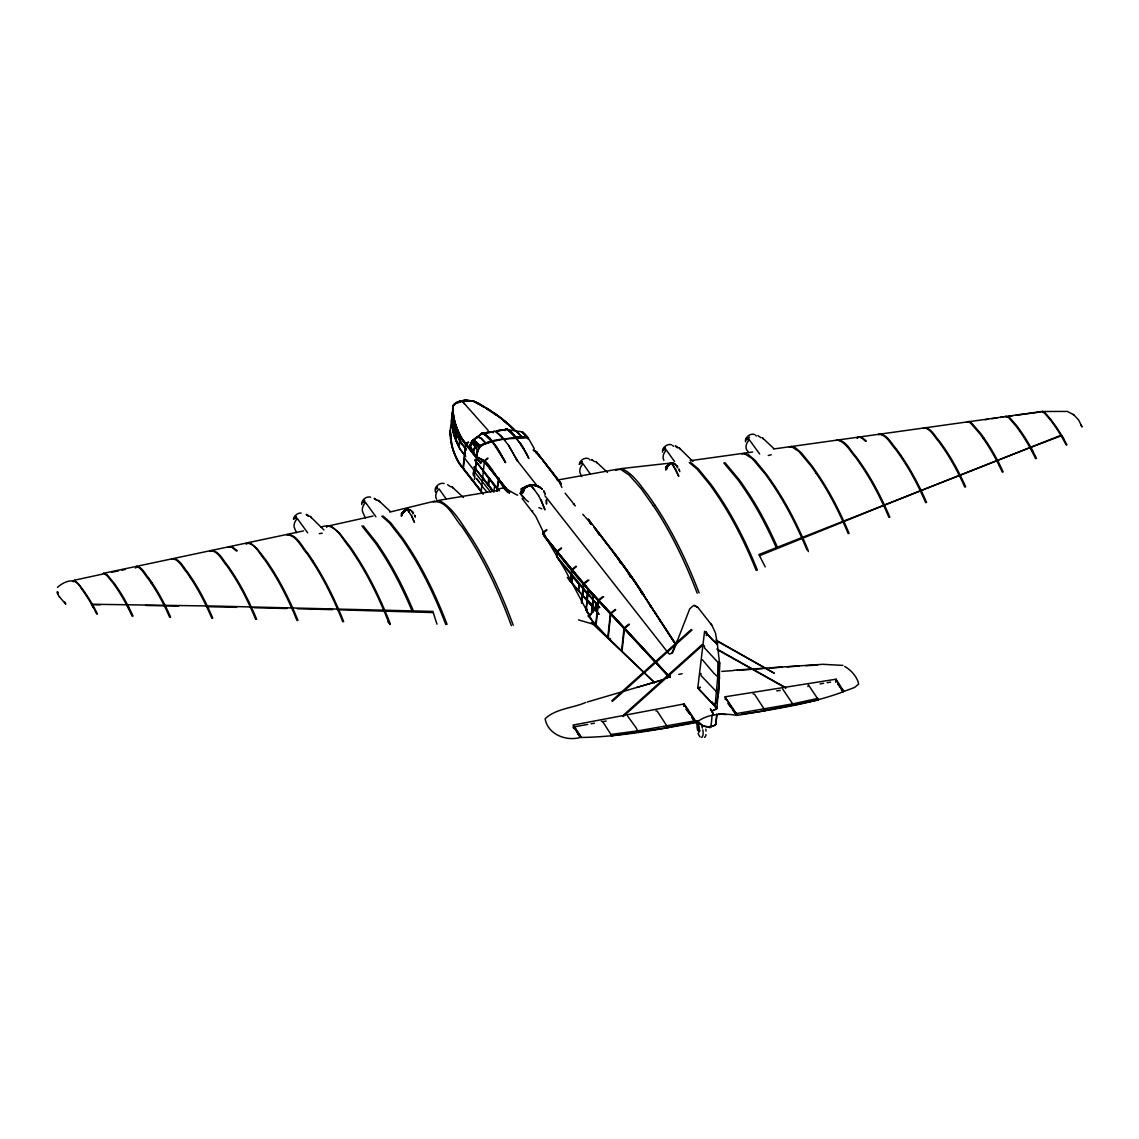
<?xml version="1.0" encoding="UTF-8"?>
<svg xmlns="http://www.w3.org/2000/svg" width="1139" height="1139" viewBox="0 0 1139 1139"><rect width="100%" height="100%" fill="white"/><g stroke="black" fill="none" stroke-linecap="round" stroke-linejoin="round"><path stroke-width="1.5" d="M483.121 494.212L458.989 463.416A183.877 99.776 6.1 0 1 451.457 444.509L450.104 431.297L453.422 405.199A16.444 8.913 6.1 0 1 474.436 401.526L479.989 404.16M450.275 431.311L451.642 444.523A183.678 99.663 6.1 0 0 459.174 463.402L481.185 491.478L484.445 460.911L476.13 456.597L461.822 438.358A183.678 99.663 6.1 0 1 454.29 419.479L453.35 414.14M451.542 420.362L452.083 416.262M452.254 413.03L452.411 427.908L452.866 420.291M452.696 409.641L452.781 406.253M452.952 408.873L452.952 406.281M719.293 671.896L719.421 662.058L719.421 678.161L716.901 708.074L699.374 689.835L699.104 687.5L700.457 687.458M717.299 643.393L719.535 663.282L718.41 693.751L701.14 675.726L700.884 673.391M835.528 682.005L836.083 680.78L836.909 681.521L843.259 691.786C809.231 704.4 773.082 709.227 737.488 715.349L736.563 715.021M704.343 645.713L704.6 648.048L717.926 662.314L717.712 677.079L714.993 706.806M697.979 721.272L697.965 722.297A18.196 7.105 80.1 0 0 699.161 730.825L698.962 732.035L698.421 731.395A13.497 5.268 80.1 0 1 696.869 721.471M714.167 710.11L712.06 711.007L717.001 708.444L697.78 687.856L704.6 631.234L713.228 640.716L717.413 644.005L717.428 642.98M725.13 699.517L725.728 697.894L737.488 715.349L728.191 703.76M807.864 686.561L808.462 684.938L818.428 699.916L792.901 705.183L817.688 699.773M546.378 503.794L546.25 500.078M546.649 503.865L546.535 500.049M718.98 680.254L718.41 693.751M683.941 706.337L684.183 703.93L573.074 725.073L581.346 737.474C619.986 736.876 658.029 729.515 695.915 722.61L685.009 705.81L683.642 705.497M135.441 568.034C139.157 563.648 145.109 575.594 148.07 578.541A187.707 72.07 80.4 0 1 151.188 583.083M452.909 410.026L451.756 419.294M452.582 427.922C453.194 403.263 458.348 463.231 454.475 426.997M452.881 429.403L453.55 423.124L453.123 430.599M455.757 439.597L456.582 433.276L455.913 439.569L459.174 446.787L455.913 439.569M459.017 446.801L459.686 440.508L458.348 437.803M459.174 446.787L459.843 440.494L457.138 435.098M465.609 456.041L460.483 449.492A183.877 99.776 6.1 0 1 452.938 430.585L452.411 427.908M466.364 448.965L466.278 449.748L461.238 442.43A183.877 99.776 6.1 0 1 453.692 423.523M473.909 472.514L474.522 475.974L473.283 474.935C472.329 469.937 476.216 475.447 473.525 472.585M474.151 476.045L474.394 473.682M474.436 479.462L474.806 476.045M475.162 472.614L476.8 457.209C475.846 435.098 513.746 439.725 527.898 437.618M508.279 491.934L484.203 461.708L482.21 461.224L480.672 463.488L461.665 438.387A183.877 99.776 6.1 0 1 454.119 419.522M493.828 492.162L494.696 485.499L474.707 459.928L499.338 490.824M496.732 490.653L498.668 477.924M497.102 491.108L499.039 478.38M556.43 554.892L556.8 551.433L561.228 547.916M556.615 557.085L557.17 551.888L561.584 548.372M570.383 581.801L571.664 569.685L576.035 566.197M570.739 582.257L572.02 570.141L576.405 566.653M556.9 556.53L599.812 607.699L572.219 576.391L571.522 582.428M571.65 582.413L572.077 576.391M557.925 558.694L579.295 584.563L578.555 590.714L567.307 577.345M581.431 602.631L583.453 583.581L587.767 580.107M583.225 589.333L582.584 595.426M581.787 603.086L583.851 584.036M582.641 595.313L586.642 599.94L587.268 593.818L583.268 589.361M586.642 599.94L587.852 593.405M586.087 609.92L588.336 588.92L542.605 533.678M587.297 599.726L592.223 605.364L592.992 599.285M588.18 590.344L593.476 596.195L591.611 613.693C587.482 620.285 584.279 599.114 587.354 612.027L589.831 614.889L591.412 613.65L593.419 596.21L588.051 590.486M592.807 606.802L593.334 600.509M596.808 611.23L597.491 605.094L593.462 600.68M595.725 624.471L598.302 600.239L602.631 596.694M596.081 624.927L598.658 600.694L603.67 596.779M575.195 586.927L599.1 614.377L568.389 579.11M608.198 637.968L610.775 613.764L615.743 609.821M621.609 650.867L624.03 628.087L628.984 624.101M622.036 651.266L624.443 628.543L629.397 624.542M630.365 577.259L629.568 574.882M641.755 593.989L641.898 592.636L640.744 591.867M706.337 635.662L706.678 632.458M712.146 715.249L711.007 726.525L709.554 727.579L710.665 727.465M716.773 714.31L715.748 723.891A7.09 3.844 6.1 0 1 711.234 726.355L710.622 726.454A7.09 3.844 6.1 0 1 701.311 724.561L697.182 720.959L700.926 724.475A7.589 4.115 6.1 0 0 711.007 726.525L711.035 726.525A7.589 4.115 6.1 0 0 715.862 721.87M715.933 723.934L716.944 714.352M586.016 610.632L586.314 607.842L587.183 612.056M716.929 703.361L717.798 695.459M835.827 681.62L836.111 679.2L724.618 696.869L736.961 715.32C722.767 713.228 708.287 713.27 696.484 722.382L695.559 722.026M572.191 576.462L571.607 582.3M401.796 513.433L403.377 511.738L401.498 515.44L401.768 513.418L406.324 509.19L403.59 512.294M410.268 509.888L406.936 509.09L404.203 512.194M674.559 463.801L671.227 463.004L674.203 463.616M521.078 490.838L520.608 493.927L521.377 494.568A51.412 27.863 6.1 0 0 524.623 498.227M377.379 500.448L374.162 498.341L375.115 499.309M676.794 447.485C681.15 449.293 672.935 443.669 675.854 446.801M760.724 437.632L757.876 435.554M480.402 462.833C485.314 449.236 504.506 496.205 509.631 492.546M666.044 467.332L667.668 465.666L666.998 468.2L667.625 465.595L667.411 466.819L667.696 465.709L665.959 467.303L670.629 463.103L668.55 465.524M403.377 511.738L401.327 515.91M403.363 511.753L403.121 512.92L403.363 511.738M522.146 489.314L521.306 493.23L522.004 489.257L524.638 488.588L523.242 492.02L524.595 488.56L522.004 489.257M573.472 728.462L574.17 726.44L581.36 737.46L573.657 727.664M675.071 464.427L677.321 466.307M410.795 510.457L413.215 512.792M483.135 459.971L476.017 456.568L477.455 450.531L472.087 442.188L475.105 446.331L473.141 451.969L475.105 446.317M476.017 456.568L479.676 445.506L491.849 441.434M706.052 631.675L706.636 633.754L717.371 644.375M486.438 435.24L481.925 433.518L472.557 440.224L473.155 441.647M296.411 516.48L296.467 517.932M364.665 500.448L364.722 501.9M582.143 461.665L582.186 463.132M665.475 447.997L665.518 449.464M295.67 517.433C295.998 513.148 292.609 522.16 295.67 517.433L295.286 518.131M363.925 501.402C364.252 497.117 360.864 506.129 363.925 501.402L363.54 502.1M437.376 487.677C433.831 492.432 438.786 482.794 436.977 488.432M717.413 644.005L715.477 633.056L712.017 625.482L697.894 607.443L693.708 605.393L689.736 608.824L672.85 652.32L670.017 653.985M677.036 641.143L671.739 653.487M666.685 468.884L665.874 469.781L666.927 468.143M452.696 407.036L455.244 403.704L460.854 401.611M452.838 409.2L452.667 418.967L452.482 415.536M452.752 409.969L452.439 411.108M451.542 417.757L452.24 416.304M450.104 431.297L450.588 430.186M453.08 411.492L454.091 419.964A183.877 99.776 6.1 0 0 461.622 438.857L469.012 448.282L472.087 442.188M593.348 610.632L598.302 600.239M593.049 612.326L598.16 601.591M136.466 566.923C141.734 565.798 145.507 574.825 148.995 578.384A187.707 72.07 80.4 0 1 152.113 582.926M468.955 447.058L471.973 440.978L477.269 437.376M966.612 422.156L968.136 421.587L970.599 423.124L979.682 433.532A187.707 75.103 79.8 0 1 982.943 438.059M967.524 422L969.047 421.43L971.524 422.968L980.608 433.375A187.707 75.103 79.8 0 1 983.854 437.889M411.962 511.411L412.987 512.493M671.426 463.103L667.952 465.267M409.1 512.137L407.662 509.261M478.921 446.673L479.576 445.62L473.909 440.708M479.462 446.032L492.076 441.462M479.035 446.659L478.508 447.513L472.4 441.163C474.08 438.928 478.181 443.797 479.818 445.42M493.059 432.621L493.913 431.268L495.664 431.425L501.402 436.123L508.635 445.463L517.562 461.11L508.635 445.463M491.108 431.766L485.015 432.877L492.945 431.966L490.952 431.795M505.517 429.389L522.545 431.909L528.311 438.842M493.059 432.621L493.927 431.268M246.038 544.029L246.608 543.132C255.293 543.232 259.692 554.422 265.003 560.189A237.837 91.319 80.4 0 1 269.644 567.094M246.964 543.873L247.533 542.976M502.897 429.83L496.675 430.869L498.626 430.926M522.829 492.475L521.349 493.244L522.217 489.343L524.638 488.588L522.175 489.329L521.349 493.258L523.157 491.948M856.827 438.045C859.461 434.956 863.39 439.483 865.483 441.263M857.752 437.889L858.35 437.105M504.648 430.215L505.616 428.862M537.879 485.912L531.372 485.057L526.674 486.837M481.085 434.329L481.954 432.991L483.733 433.19L489.542 438.23M481.185 434.315L482.053 432.977L483.847 433.176L489.499 437.86L496.647 447.029L505.517 462.505L503.324 458.262M482.039 433.446L476.572 437.832M210.16 551.433L210.687 550.692C218.432 551.134 222.319 560.901 227.088 566.126A220.211 84.542 80.4 0 1 231.231 572.262A203.041 77.95 80.4 0 1 255.734 619.488M57.448 587.354C65.393 580.335 76.64 576.918 81.168 588.336A169.996 65.265 80.4 0 1 83.944 592.237A154.377 59.271 80.4 0 1 93.754 608.226L96.744 614.035M878.995 434.813L879.536 434.059C887.466 434.358 891.666 444.125 896.664 449.364A220.211 88.116 79.8 0 1 900.992 455.472M497.515 490.567C502.954 483.89 511.767 493.244 517.69 495.166M103.877 573.586L107.123 574.711L114.541 583.695A175.249 67.286 80.4 0 1 117.203 587.539A159.46 61.221 80.4 0 1 129.362 608.311L133.049 616.028M540.142 487.435L538.049 486.182L542.335 489.158L538.049 486.182L540.228 487.307M1005.139 416.433L1008.528 417.529L1016.273 426.456A175.249 70.12 79.8 0 1 1019.049 430.286A159.46 63.798 79.8 0 1 1031.749 450.944L1035.607 458.647M1006.05 416.262L1009.439 417.358L1016.358 425.203A173.242 69.322 79.8 0 1 1019.96 430.115A159.46 63.798 79.8 0 1 1032.66 450.788M412.831 513.903L413.542 513.02M677.121 467.802L677.833 466.919M326.665 527.272L327.505 526.232M172.032 559.306L172.502 558.736C179.222 559.505 182.582 567.792 186.782 572.433A202.386 77.708 80.4 0 1 190.398 577.758M923.174 428.335L923.658 427.766C930.549 428.406 934.179 436.693 938.564 441.348A202.386 80.983 79.8 0 1 942.352 446.645A184.902 73.978 79.8 0 1 964.761 487.051M401.441 515.953L402.366 514.956M666.799 468.656L665.632 469.823M228.355 547.233L231.388 546.962L236.371 550.963M229.281 547.076L232.313 546.805L237.296 550.806M583.809 584.051L588.977 580.107M409.912 509.717L407.136 509.19M542.876 533.251L546.948 530.133M715.89 709.597L716.986 708.444L716.659 706.863M402.01 512.977L404.203 511.511L401.156 513.874M403.704 511.995L406.723 508.877L411.563 515.825L414.397 522.26M482.011 460.298L484.289 460.939L487.278 458.319M666.059 467.346L667.682 465.652M666.343 466.962L670.629 463.103M665.447 467.802L670.843 463.203M406.993 509.446L403.647 511.34M542.62 532.653L546.578 529.678M691.359 629.426L611.8 700.756L612.44 701.339L691.999 630.009M623.93 714.68L702.179 644.517M622.62 715.862L623.261 716.445L702.82 645.101M670.643 463.217L668.123 465.168M403.79 511.14L406.352 509.29M403.832 511.24L406.552 509.29M404.188 510.827L405.94 509.574M433.233 502.028C446.63 499.195 454.148 518.43 462.035 526.83A314.976 120.99 80.4 0 1 467.688 535.373L469.225 537.807A302.703 116.278 80.4 0 1 511.34 625.61M464.484 458.106L474.892 471.361L477.668 450.375L471.959 440.978L468.941 447.727L470.663 447.243M655.865 710.85L657.231 711.163L668.009 727.707L611.145 735.794L611.871 735.951L602.745 721.628L601.378 721.314M472.002 441.12L477.241 437.547M615.672 470.222L620.456 469.24L629.084 475.006L641.157 488.702L653.216 505.73M488.076 458.191L484.246 461.38L509.489 492.945M666.23 466.833L668.493 465.424M401.939 512.92L404.203 511.511M753.093 693.893L754.502 694.206L765.294 710.75L741.788 714.167M749.348 437.049L748.451 439.127M615.331 609.379L610.362 613.323L607.785 637.555L654.697 682.688M534.533 489.841L530.318 485.242L521.306 489.286M536.497 485.741C532.668 481.156 507.78 495.522 530.318 485.242M529.194 485.456C525.378 487.649 522.103 489.813 530.005 485.114M522.644 488.617L526.873 486.296L525.876 486.609M468.343 442.017L465.609 443.655L463.046 467.858L464.1 468.898M468.741 442.445L465.979 444.11L463.402 468.314L464.199 468.755M532.824 510.955L531.941 511.425M326.551 526.389L372.994 516.052M741.859 453.977L746.543 453.621M286.416 534.732C296.14 534.49 301.123 547.233 307.017 553.611A257.955 99.036 80.4 0 1 312.2 561.37A241.041 92.544 80.4 0 1 342.768 621.78M287.341 534.575C297.065 534.333 302.049 547.076 307.943 553.454A257.955 99.036 80.4 0 1 313.125 561.214M789.313 447.058L793.612 446.744M790.238 446.887L791.206 446.431M521.178 493.187L522.915 492.546M836.254 440.309C845.722 439.013 850.648 451.286 856.371 457.066A237.837 95.163 79.8 0 1 861.226 463.943A220.824 88.358 79.8 0 1 889.844 517.191M482.922 444.139L485.413 443.099L480.857 438.273L477.198 436.735M522.716 492.902L520.452 493.813L520.936 494.511A51.725 28.034 6.1 0 0 528.425 501.772M883.679 505.488L759.457 555.718M885.274 504.862L920.355 490.895M921.978 490.254L1028.731 448.168M519.854 493.201L520.779 492.845M211.612 550.536C219.357 550.977 223.244 560.744 228.014 565.969A220.211 84.542 80.4 0 1 232.157 572.105A203.041 77.95 80.4 0 1 256.659 619.331M1030.339 447.556L1061.776 435.582M858.792 436.92L862.38 437.775L866.409 441.092M878.625 434.23C886.555 434.529 890.755 444.295 895.738 449.535A220.211 88.116 79.8 0 1 900.066 455.643A203.041 81.239 79.8 0 1 925.68 502.669M1041.644 411.62L1044.42 413.03L1049.959 419.408A169.996 68.013 79.8 0 1 1052.849 423.281M1063.812 439.07A154.377 61.762 79.8 0 0 1053.561 423.181A169.996 68.013 79.8 0 0 1050.671 419.28L1045.132 412.902L1042.356 411.492L1066.332 411.435M841.479 690.092L843.757 691.473L854.549 687.472L858.635 684.14C857.453 677.15 851.075 669.96 844.682 666.472M700.926 724.475L697.196 720.959M447.599 484.673L450.46 486.752M526.104 486.111L530.632 484.659L538.562 495.565M522.545 488.517L525.293 487.634M585.603 702.507C572.59 708.159 555.875 708.6 545.14 718.709C547.631 734.256 566.168 741.703 580.733 737.346L576.804 732.235M173.427 558.58C180.147 559.349 183.507 567.635 187.707 572.276A202.386 77.708 80.4 0 1 191.324 577.601A184.902 70.988 80.4 0 1 212.765 618.178M526.958 486.41L527.784 485.855M924.569 427.595C931.474 428.25 935.091 436.536 939.49 441.177A202.386 80.983 79.8 0 1 943.263 446.474A184.902 73.978 79.8 0 1 965.673 486.88M636.729 687.458L663.04 679.727L587.211 702.037M774.164 673.149L715.862 640.018M785.312 687.486L785.896 688.084L718.538 650.326M768.256 455.515L771.26 454.76M389.723 512.109L435.027 501.032M465.993 400.415L458.22 401.768L453.265 405.185A16.601 9.012 6.1 0 1 465.993 400.373L474.493 401.441C471.019 401.156 464 398.821 461.793 401.54A16.601 9.012 6.1 0 1 470.208 401.398M461.21 401.526L470.25 401.085M73.878 581.573L74.206 580.264L102.894 574.028M817.845 698.392L793.071 703.802L736.734 713.541M588.208 590.458L586.357 607.856M136.438 566.368L303.472 530.931M103.222 573.373L136.993 566.254M320.7 527.314C334.709 521.021 341.942 538.847 349.331 547.176A282.444 108.447 80.4 0 1 355.069 555.761A264.462 101.542 80.4 0 1 388.84 622.748M111.522 572.276L118.428 570.881M121.887 570.183L125.333 569.486M572.646 569.685L572.248 571.308M489.813 432.521L484.858 432.92L488.275 432.336M602.745 721.656L606.176 721.015M695.146 720.802L637.968 730.839L611.273 734.413M667.155 727.422L693.267 722.596M764.411 710.465L791.235 705.497M572.889 727.138L587.781 724.404M591.084 723.806L594.401 723.194M678.759 674.388L682.147 673.761M558.381 479.903L618.349 469.04M504.734 461.765L505.517 462.505L492.788 442.416L483.619 433.703M697.78 687.856L700.4 687.401M490.539 469.069L509.475 492.532L484.289 460.939L482.011 460.341L480.487 462.391L476.13 456.597M561.442 483.876L536.455 451.856L561.285 483.947M474.166 471.446L490.61 492.062M473.724 475.561L473.596 470.293L474.465 471.389M528.254 457.664C526.617 453.507 516.793 436.92 509.759 431.183M481.398 485.342L487.036 492.19M496.875 430.756L503.78 429.83M488.788 477.668L488.076 484.289M489.485 478.579L488.788 485.214M436.564 500.733L498.896 490.283M820.094 683.898L823.597 683.315M827.099 682.731L830.602 682.147M593.647 526.318L614.305 553.127A1313.239 712.544 6.1 0 1 643.777 594.871M776.741 690.917L780.172 690.362M619.773 561.456L620.299 562.937M985.05 419.722L988.438 419.209M991.827 418.696L996.896 417.942M1000.284 417.429L1003.673 416.917M752.694 451.998L690.12 460.726M773.367 449.022L1042.655 411.378M1008.869 416.205L1012.372 415.735M1015.874 415.265L1040.391 412.005M534.689 451.087L536.611 451.813L534.348 451.172M620.072 468.727L670.928 463.018M319.276 533.579L322.237 533.28M526.047 435.354L527.371 437.134L515.796 437.262L507.296 429.09M521.947 436.693L503.837 439.056L485.727 442.986L481.128 438.116L477.469 436.579M733.9 670.216L822.913 664.308L842.903 665.404M721.784 671.398L733.544 670.572M737.004 670.344L750.815 669.376M754.274 669.134L764.639 668.408M769.822 668.052L781.924 667.198M787.12 666.828L799.051 666.087M805.8 665.703L817.603 665.034M837.122 439.939C845.579 441.904 850.064 451.115 855.46 457.237A237.837 95.163 79.8 0 1 860.301 464.1A220.824 88.358 79.8 0 1 888.933 517.362M248.359 542.605L249.327 542.62M100.289 604.766L91.789 604.724M145.593 605.464L178.624 606.09M206.771 606.674L236.67 607.343M580.135 737.332L577.772 733.644M254.196 607.742L286.943 608.525M297.393 608.781L332.659 609.65M337.956 609.792L433.361 612.583M594.473 461.637L591.611 459.558L592.522 460.483M377.379 500.448L376.012 499.95M513.589 430.286L515.454 430.485M515.056 430.4L522.103 436.693L527.571 437.219L524.168 433.233M507.61 429.517L505.545 429.346M497.643 430.869L504.748 429.987L503.666 429.859M491.834 431.866L492.717 431.952M524.481 436.892L527.542 437.162L528.297 438.842L524.239 433.76M718.709 713.868L726.169 714.552M481.982 433.446L483.947 433.603M505.517 428.89L507.396 429.061M671.284 463.26L675.014 464.029M536.398 485.584L531.045 484.929L537.138 485.869M472.657 440.152L475.917 441.647M472.557 440.224L473.838 440.466M842.675 691.686L841.322 689.351M574.042 504.079L573.23 503.908M574.398 504.534L573.572 504.378M671.925 463.075L674.188 463.73M712.644 714.452L713.64 714.708L710.352 708.629M521.847 431.823L522.901 432.165M712.672 714.452L713.64 714.708L712.843 712.715M744.18 453.407L752.423 458.775L765.636 474.593A282.444 113.017 79.8 0 1 771.616 483.135A264.462 105.827 79.8 0 1 806.925 549.852M791.42 446.559L798.866 451.457L810.826 465.766A257.955 103.222 79.8 0 1 816.236 473.482M103.649 573.287L106.981 575.608L112.832 582.755A173.242 66.518 80.4 0 1 116.278 587.696A159.46 61.221 80.4 0 1 128.436 608.468L132.124 616.185M694.633 605.364L697.88 607.443M578.555 619.915L594.074 624.428L565.2 570.141L546.862 539.288L535.729 516.266L522.075 498.469M637.84 732.235L638.623 732.462L635.889 727.465L627.603 716.075M1073.166 414.468L1074.333 415.351M57.249 591.625L58.36 592.522M474.45 401.925L479.946 404.587M695.004 722.268L695.915 722.61L691.814 717.314L695.915 722.61M533.337 449.877L536.611 451.827M533.28 450.304L534.049 450.588M736.008 714.965L736.961 715.335L732.747 709.981M589.518 522.886L591.582 524.125M622.335 468.898C633.455 474.052 640.203 485.186 647.593 494.483A314.976 125.973 79.8 0 1 653.487 502.968L655.096 505.403M409.969 509.816L410.723 510.115M522.972 432.72L528.183 438.629M538.918 507.61L541.822 508.848M439.725 500.761C454.077 508.749 461.993 524.424 471.133 537.48A302.703 116.278 80.4 0 1 513.233 625.283M522.345 432.45L523.228 432.92M74.562 580.306L81.88 588.222A169.996 65.265 80.4 0 1 84.656 592.109A154.377 59.271 80.4 0 1 94.452 608.098L97.456 613.907M307.758 515.981C312.129 517.704 303.842 512.094 306.861 515.355M628.329 574.084L630.166 575.522M1067.143 411.35L1073.322 414.525M610.646 639.064L607.785 637.555L587.938 615.872M331.093 526.061L339.45 533.038L350.285 547.019A282.444 108.447 80.4 0 1 356.023 555.604A264.462 101.542 80.4 0 1 389.794 622.592L390.221 624.528L388.015 621.809M476.301 402.209L483.506 406.196M476.316 402.921L479.903 404.9M250.423 542.976L257.158 548.727L265.928 560.032A237.837 91.319 80.4 0 1 270.569 566.937A220.824 84.784 80.4 0 1 297.948 620.413M717.556 641.371L774.036 673.078M716.83 648.974L785.526 687.543M481.114 405.27L485.769 408.033M481.085 405.569L483.434 406.936M535.857 452.112L540.854 457.978M534.746 450.93L541.837 459.017M699.175 731.736L699.716 730.725A18.196 7.105 80.1 0 1 698.52 722.197L696.869 721.201M717.926 662.314L719.535 663.282M483.392 406.21L490.325 410.439M590.685 523.741L591.924 524.581M486.837 408.303L493.614 412.631M486.908 408.73L493.557 413.073A183.877 99.776 6.1 0 1 507.681 423.964M486.88 409.029L489.129 410.453M507.453 429.503L515.796 437.262L521.79 436.707L517.22 431.823M690.476 462.334L698.52 469.111L711.22 484.687A304.668 121.887 79.8 0 1 716.488 492.19L717.926 494.326A286.786 114.74 79.8 0 1 757.407 570.198M689.252 462.562L697.296 469.325L709.996 484.915A304.668 121.887 79.8 0 1 715.264 492.404L716.702 494.54A286.786 114.74 79.8 0 1 756.182 570.411M495.664 431.425L504.933 440.337M557.113 480.089L558.907 481.256M507.268 429.531L510.001 431.14M748.095 454.39L755.257 460.526L766.575 474.422A282.444 113.017 79.8 0 1 772.555 482.964A264.462 105.827 79.8 0 1 807.864 549.681L808.363 551.603M490.254 411.179L492.432 412.645M486.082 435.312L489.371 438.273M640.488 591.483L642.254 593.092M649.657 605.507L650.839 606.461M795.022 447.442L801.5 453.023L811.737 465.595A257.955 103.222 79.8 0 1 817.147 473.311A241.041 96.445 79.8 0 1 849.11 533.479M383.003 515.967L390.705 522.787L402.864 538.462A304.668 116.99 80.4 0 1 407.904 545.994L409.285 548.144A286.786 110.127 80.4 0 1 447.058 624.314M381.764 516.166L389.481 523L401.626 538.676A304.668 116.99 80.4 0 1 406.68 546.207L408.061 548.357A286.786 110.127 80.4 0 1 445.819 624.528M482.196 492.447L481.028 491.507M605.435 542.349L606.375 543.317M578.356 590.557L579.011 584.435M619.303 560.715L620.299 561.726M618.975 560.459L619.858 561.185M675.1 464.37L677.249 466.406M782.678 689.038L793.712 705.411M659.994 620.855L661.118 622.15M461.95 400.928L488.19 430.442M649.842 605.379L651.109 606.731M474.379 442.459L478.095 446.702M654.569 682.759L591.412 622.592M486.139 435.354L489.229 438.33M509.916 430.741L520.196 443.256M509.945 431.154L513.02 434.144M692.996 719.506L694.705 721.186M773.751 448.41L762.091 437.518A9.966 7.418 -38.2 0 1 763.344 438.999M607.486 472.414L595.825 461.523A9.966 7.418 -38.2 0 1 597.078 463.004M463.459 497.529L451.799 486.638A9.966 7.418 -38.2 0 1 453.051 488.118M390.022 511.183L378.362 500.306A9.966 7.418 -38.2 0 1 379.614 501.786M725.045 462.719L739.069 479.491A292.965 117.217 79.8 0 1 744.052 486.567L745.419 488.588A274.955 109.999 79.8 0 1 777.125 546.592L776.229 547.588L775.901 546.82A274.955 109.999 79.8 0 0 744.194 488.816L742.827 486.794A292.965 117.217 79.8 0 0 737.844 479.718L723.82 462.947M463.886 403.263L464.612 403.989M1074.105 415.123L1078.733 420.12L1082.05 426.968A52.892 21.114 79.8 0 0 1080.797 424.676M363.199 525.834L376.625 542.705A292.965 112.505 80.4 0 1 381.408 549.824L382.704 551.846A274.955 105.585 80.4 0 1 413.044 610.091L413.357 610.86L411.805 610.305A274.955 105.585 80.4 0 0 381.48 552.059L380.17 550.023A292.965 112.505 80.4 0 0 375.4 542.919L361.96 526.033M670.074 677.335L588.336 588.92M669.931 677.378L600.395 602.275A1313.239 711.847 6.1 0 1 565.158 561.584L542.89 533.963M668.678 676.623L600.31 603.044A1313.239 711.847 6.1 0 1 565.086 562.353L545.04 537.494M670.045 677.534L600.381 602.431A1313.239 712.544 6.1 0 1 565.158 561.698L543.032 534.02M668.792 676.68L600.338 602.873A1313.239 712.544 6.1 0 1 565.115 562.139L543.63 535.444M478.053 443.769L479.733 445.563M587.14 599.769L592.223 605.364M582.798 514.259L584.435 516.081M585.247 516.992L591.155 523.741M411.962 511.368L412.959 512.493M489.386 437.874L493.03 442.373M512.92 433.774L516.565 438.273M521.648 431.667L522.388 432.549M565.115 493.159L572.86 502.74M492.845 490.895L473.966 466.848L492.888 491.279M837.806 684.083L843.757 691.473L836.111 679.2M498.156 490.254L483.192 471.29M489.457 479.234L494.525 485.57M716.901 708.074L713.612 703.959L716.901 708.074L716.588 706.536M732.747 710.01L736.961 715.335M671.013 462.79L675.883 469.738L678.73 476.159M473.183 450.788L470.236 447.058L474.109 452.468M516.366 459.387L538.334 487.378M544.926 495.778L669.02 653.943M696.484 722.382L684.183 703.93M478.935 461.295L461.58 439.17A183.877 99.776 6.1 0 1 454.034 420.263L453.18 414.14M466.278 449.748L461.153 443.213A185.671 100.745 6.1 0 1 455.102 429.688M465.566 456.426L460.441 449.891A183.877 99.776 6.1 0 1 452.895 430.983L451.998 425.246M476.216 478.309L481.697 485.299M459.245 463.018L481.242 491.051M759.656 454.02L749.305 439.754A9.966 7.418 -38.2 0 0 748.052 451.542M692.996 461.509L679.157 447.855A9.966 7.418 -38.2 0 1 680.41 449.321M594.387 527.87L596.537 530.632M475.974 456.625L480.487 462.391L479.021 460.512M375.927 516.793L365.591 502.527A9.966 7.418 -38.2 0 0 363.085 512.849L365.334 517.889M323.946 529.991L310.107 516.337A9.966 7.418 -38.2 0 1 311.36 517.818M307.672 532.824L297.336 518.572A9.966 7.418 -38.2 0 0 294.83 528.88L296.524 532.653M728.22 703.475L737.488 715.349M469.453 447.926L475.96 456.283M837.834 683.827L843.757 691.473M542.89 460.37L559.904 482.58M476.842 478.921L478.85 481.526M588.407 519.227L614.305 553.127M588.251 519.256L590.415 522.089M543.018 460.669L559.206 481.825M595.028 528.439L614.234 553.782A1313.239 711.847 6.1 0 1 643.706 595.469L674.316 642.524L643.734 595.298A1313.239 712.544 6.1 0 0 614.263 553.568M573.672 503.808L575.28 505.944M710.608 623.546L712.017 625.482M614.149 553.155L634.266 580.904L676.31 644.702M492.888 442.032L496.675 447.371M674.559 461.58L666.386 450.076A9.966 7.418 -38.2 0 0 663.88 460.398M590.287 473.952L583.054 463.758A9.966 7.418 -38.2 0 0 580.548 474.066L581.673 476.586M446.26 499.067L439.013 488.873A9.966 7.418 -38.2 0 0 436.508 499.181M473.468 451.941L469.766 447.257L476.031 455.999M59.342 596.736L65.777 604.183A52.892 20.36 80.4 0 0 64.581 601.876M59.555 597.078L57.605 593.69M673.42 465.837L678.63 476.13M520.167 442.929L523.726 448.467M520.067 442.943L523.726 448.78M496.547 447.043L500.206 452.881M765.209 566.909L758.93 554.536L1061.477 435.098L1066.944 444.851M597.42 532.098L599.199 535.045M538.633 495.451L544.912 509.318M500.106 452.582L503.424 458.533M523.613 448.481L526.93 454.433M1030.567 447.542L1032.39 450.873M93.74 608.24L91.519 604.24L215.94 606.09L432.863 611.401L436.963 624.158M528.368 438.287L534.376 448.823M127.027 605.094L128.764 608.44M1066.232 444.979L1063.1 439.198A154.377 61.762 79.8 0 0 1052.849 423.295M711.419 710.067L711.804 711.505M711.362 710.508L711.704 711.234M1032.66 450.802L1036.533 458.476M543.687 491.123L545.026 494.127M411.563 515.825L414.297 522.232M543.958 490.881L545.325 493.956M702.35 659.723L714.181 673.619L719.421 678.161L719.222 676.808M561.911 487.449L559.776 482.993M526.83 454.162L529.023 458.405M999.302 465.837L1002.263 472.087M541.11 499.651L544.841 509.959M1003.188 471.916L1000.213 465.68A171.291 68.539 79.8 0 0 983.854 437.917M170.594 617.11L167.76 610.846A171.291 65.763 80.4 0 0 152.099 582.954M169.668 617.267L166.835 611.002A171.291 65.763 80.4 0 0 151.174 583.111M678.972 468.784L679.784 471.631M414.496 515.056L415.137 516.907M456.426 433.304L457.308 435.098M57.078 592.565L57.505 593.533A10.436 4.029 80.3 0 0 58.174 594.558M535.373 451.058L535.956 452.795M711.847 711.078L712.117 712.003M453.621 433.276L455.159 438.031L452.952 430.585M679.186 469.88L679.456 470.806M415.052 515.825L415.322 516.779M453.621 424.306L454.304 426.997M73.167 581.702L72.996 580.762M453.792 424.306L452.752 418.184M699.745 731.01L699.09 729.814L698.905 731.024M452.781 408.858L453.094 414.923M451.955 425.644L451.585 419.978M452.809 409.428L452.909 411.492M452.34 412.902L452.567 416.319M697.424 721.371L697.467 723.137A13.497 5.268 80.1 0 0 697.751 725.899M450.304 430.955L451.699 444.153A184.191 99.933 6.1 0 0 459.259 463.004M662.556 452.14A6.25 4.641 -38.2 0 1 665.162 446.289A6.25 4.641 -38.2 0 1 671.483 444.808M672.58 445.434A6.25 4.641 -38.2 0 1 673.363 446.36M579.182 464.484A6.25 4.641 -38.2 0 1 588.151 458.49M589.247 459.102A6.25 4.641 -38.2 0 1 590.03 460.028M745.49 441.804A6.25 4.641 -38.2 0 1 748.095 435.952A6.25 4.641 -38.2 0 1 754.417 434.486M755.499 435.112A6.25 4.641 -38.2 0 1 756.296 436.038M653.231 505.659A302.703 121.076 79.8 0 1 697.21 593.205M655.11 505.317A302.703 121.076 79.8 0 1 699.09 592.864M816.236 473.511A241.041 96.445 79.8 0 1 848.199 533.65M982.929 438.088A171.291 68.539 79.8 0 1 999.302 465.823M900.977 455.515A203.041 81.239 79.8 0 1 926.605 502.498M361.761 504.591A6.25 4.641 -38.2 0 1 364.366 498.74A6.25 4.641 -38.2 0 1 370.688 497.259M435.625 492.091A6.25 4.641 -38.2 0 1 437.205 485.627A6.25 4.641 -38.2 0 1 444.125 483.605M293.463 519.299A6.25 4.641 -38.2 0 1 301.123 513.006M313.125 561.242A241.041 92.544 80.4 0 1 343.693 621.623M269.63 567.137A220.824 84.784 80.4 0 1 297.023 620.57M190.398 577.815A184.902 70.988 80.4 0 1 211.84 618.335M493.628 412.589A183.877 99.776 6.1 0 1 513.974 429.261M493.5 412.645A183.678 99.663 6.1 0 1 513.831 429.289M461.921 438.358A183.165 99.292 6.3 0 1 453.678 416.803M450.987 441.847A172.829 93.725 6.3 0 1 450.133 433.902M453.18 405.925A16.601 9.012 6.1 0 1 455.201 404.003M458.149 402.508A16.601 9.012 6.1 0 1 460.526 401.796M493.543 413.372A183.877 99.776 6.1 0 1 495.679 414.867M502.854 420.263A183.877 99.776 6.1 0 1 507.652 424.263M509.503 425.901A183.877 99.776 6.1 0 1 511.297 427.538M512.18 428.378A183.877 99.776 6.1 0 1 513.903 430.044M508.62 424.776A183.877 99.776 6.1 0 1 513.931 429.745M614.305 553.013A1313.239 711.847 6.1 0 1 643.791 594.7M698.705 730.426A13.497 5.268 80.1 0 1 698.25 728.647M705.781 729.216A7.29 2.848 80.1 0 1 706.052 731.096M706.009 734.555A7.29 2.848 80.1 0 1 704.5 737.346M700.172 736.961A6.848 2.677 80.1 0 1 698.164 733.331M697.467 729.871A6.848 2.677 80.1 0 1 697.509 726.625M698.919 724.005A6.848 2.677 80.1 0 1 699.631 723.991M701.809 726.554A6.848 2.677 80.1 0 1 702.379 728.063M702.82 729.772A6.848 2.677 80.1 0 1 701.638 737.389M581.673 461.893C579.893 467.132 579.381 460.398 581.673 461.893M665.005 448.225C663.225 453.464 662.713 446.73 665.005 448.225M747.939 437.889C746.159 443.128 745.632 436.394 747.939 437.889M472.414 442.146L470.094 447.228L472.414 442.16M505.744 429.318L504.919 430.585L505.787 429.303M670.302 675.797L666.785 678.089L670.302 675.797M482.665 477.711L492.931 490.895L482.665 477.711M716.986 708.444L711.804 701.866L717.001 708.444M690.206 714.409L686.034 709.084L690.22 714.367"/></g></svg>
